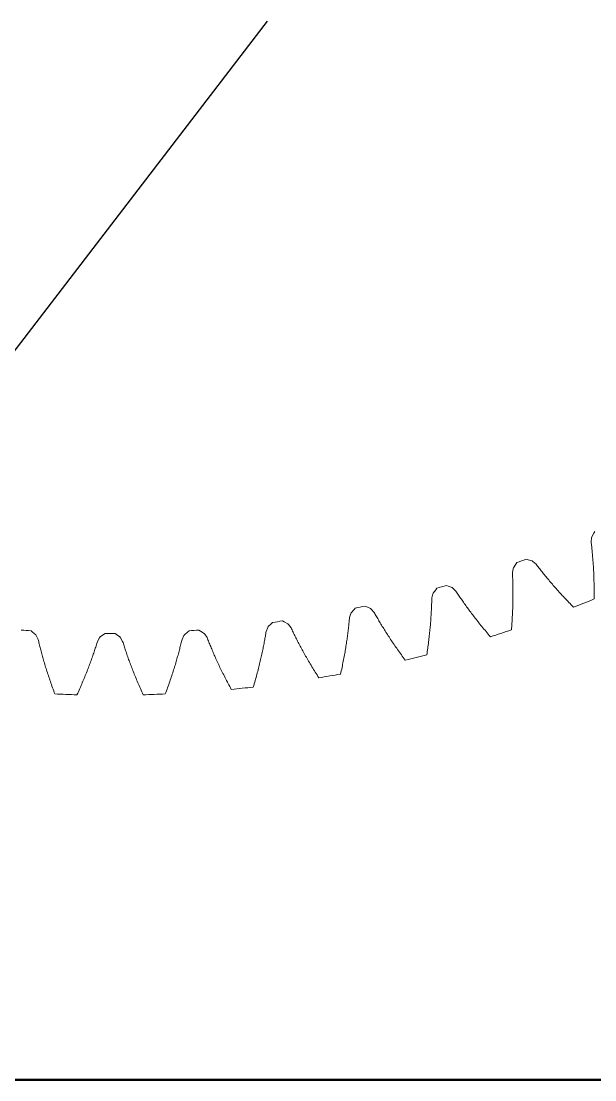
# Model space of a CAD drawing. Header units: millimetres. Extents: x 278858 to 279223, y 218711 to 219074.
# Drawn here: x 278998.04 to 279018.9, y 218755.83 to 218794.36 of the extents above; entities that cross this region are included whole.
import ezdxf

# ---------------------------------------------------------------- set-up
doc = ezdxf.new("R2010")
doc.units = ezdxf.units.MM
doc.header["$LTSCALE"] = 2
for name, color, linetype, lineweight in [('AM_4', 3, 'Continuous', 25), ('AM_9', 251, 'Continuous', 15), ('Visibile (ANSI)', 7, 'Continuous', 50)]:
    doc.layers.add(name, color=color, linetype=linetype, lineweight=lineweight)

msp = doc.modelspace()

# ---------------------------------------------------------------- linework, layer by layer
at = {"layer": 'AM_4'}
msp.add_line((279006.983, 218794.36), (278991.155, 218773.719), dxfattribs=at)
at = {"layer": 'AM_9'}
for p, q in [((279018.769, 218775.408), (279018.784, 218775.561)), ((279018.784, 218775.561), (279018.79, 218775.593)), ((279018.79, 218775.593), (279018.867, 218775.727)), ((279018.867, 218775.727), (279018.9, 218775.787)), ((279018.772, 218775.365), (279018.769, 218775.408)), ((279018.777, 218775.322), (279018.772, 218775.365)), ((279018.782, 218775.279), (279018.777, 218775.322)), ((279018.787, 218775.236), (279018.782, 218775.279)), ((279018.791, 218775.192), (279018.787, 218775.236)), ((279018.796, 218775.147), (279018.791, 218775.192)), ((279018.801, 218775.102), (279018.796, 218775.147)), ((279016.405, 218774.779), (279016.471, 218774.758)), ((279016.471, 218774.758), (279016.618, 218774.716)), ((279018.805, 218775.056), (279018.801, 218775.102)), ((279018.81, 218775.01), (279018.805, 218775.056)), ((279018.814, 218774.964), (279018.81, 218775.01)), ((279018.818, 218774.916), (279018.814, 218774.964)), ((279018.822, 218774.869), (279018.818, 218774.916)), ((279018.826, 218774.821), (279018.822, 218774.869)), ((279018.83, 218774.772), (279018.826, 218774.821)), ((279018.834, 218774.723), (279018.83, 218774.772)), ((279015.907, 218774.286), (279015.932, 218774.437)), ((279015.932, 218774.437), (279015.941, 218774.469)), ((279015.941, 218774.469), (279016.027, 218774.597)), ((279016.027, 218774.597), (279016.064, 218774.655)), ((279016.618, 218774.716), (279016.645, 218774.697)), ((279016.645, 218774.697), (279016.763, 218774.598)), ((279016.763, 218774.598), (279016.791, 218774.565)), ((279016.791, 218774.565), (279016.816, 218774.53)), ((279016.816, 218774.53), (279016.843, 218774.496)), ((279016.843, 218774.496), (279016.869, 218774.461)), ((279016.869, 218774.461), (279016.897, 218774.426)), ((279016.897, 218774.426), (279016.924, 218774.391)), ((279016.924, 218774.391), (279016.952, 218774.355)), ((279016.952, 218774.355), (279016.981, 218774.319)), ((279018.838, 218774.673), (279018.834, 218774.723)), ((279018.841, 218774.623), (279018.838, 218774.673)), ((279018.844, 218774.572), (279018.841, 218774.623)), ((279018.847, 218774.521), (279018.844, 218774.572)), ((279018.85, 218774.469), (279018.847, 218774.521)), ((279018.853, 218774.417), (279018.85, 218774.469)), ((279018.856, 218774.364), (279018.853, 218774.417)), ((279018.859, 218774.311), (279018.856, 218774.364)), ((279015.906, 218774.243), (279015.907, 218774.286)), ((279015.908, 218774.2), (279015.906, 218774.243)), ((279015.91, 218774.157), (279015.908, 218774.2)), ((279015.912, 218774.113), (279015.91, 218774.157)), ((279015.914, 218774.068), (279015.912, 218774.113)), ((279015.916, 218774.024), (279015.914, 218774.068)), ((279015.917, 218773.978), (279015.916, 218774.024)), ((279015.919, 218773.932), (279015.917, 218773.978)), ((279016.981, 218774.319), (279017.009, 218774.283)), ((279017.009, 218774.283), (279017.039, 218774.246)), ((279017.039, 218774.246), (279017.068, 218774.209)), ((279017.068, 218774.209), (279017.099, 218774.172)), ((279017.099, 218774.172), (279017.129, 218774.135)), ((279017.129, 218774.135), (279017.16, 218774.097)), ((279017.16, 218774.097), (279017.192, 218774.059)), ((279017.192, 218774.059), (279017.224, 218774.021)), ((279017.224, 218774.021), (279017.256, 218773.982)), ((279017.256, 218773.982), (279017.289, 218773.944)), ((279018.861, 218774.257), (279018.859, 218774.311)), ((279018.863, 218774.203), (279018.861, 218774.257)), ((279018.865, 218774.148), (279018.863, 218774.203)), ((279018.867, 218774.093), (279018.865, 218774.148)), ((279018.869, 218774.038), (279018.867, 218774.093)), ((279018.87, 218773.981), (279018.869, 218774.038)), ((279018.872, 218773.925), (279018.87, 218773.981)), ((279013.02, 218773.547), (279013.115, 218773.668)), ((279013.115, 218773.668), (279013.156, 218773.724)), ((279013.504, 218773.823), (279013.569, 218773.798)), ((279013.569, 218773.798), (279013.713, 218773.745)), ((279013.713, 218773.745), (279013.739, 218773.725)), ((279013.739, 218773.725), (279013.849, 218773.617)), ((279013.849, 218773.617), (279013.874, 218773.583)), ((279015.92, 218773.886), (279015.919, 218773.932)), ((279015.921, 218773.839), (279015.92, 218773.886)), ((279015.922, 218773.792), (279015.921, 218773.839)), ((279015.923, 218773.744), (279015.922, 218773.792)), ((279015.923, 218773.696), (279015.923, 218773.744)), ((279015.924, 218773.647), (279015.923, 218773.696)), ((279015.924, 218773.598), (279015.924, 218773.647)), ((279015.924, 218773.548), (279015.924, 218773.598)), ((279017.289, 218773.944), (279017.322, 218773.905)), ((279017.322, 218773.905), (279017.356, 218773.865)), ((279017.356, 218773.865), (279017.39, 218773.826)), ((279017.39, 218773.826), (279017.425, 218773.786)), ((279017.425, 218773.786), (279017.46, 218773.746)), ((279017.46, 218773.746), (279017.496, 218773.706)), ((279017.496, 218773.706), (279017.532, 218773.665)), ((279017.532, 218773.665), (279017.568, 218773.624)), ((279017.568, 218773.624), (279017.605, 218773.583)), ((279018.873, 218773.867), (279018.872, 218773.925)), ((279018.874, 218773.81), (279018.873, 218773.867)), ((279018.875, 218773.751), (279018.874, 218773.81)), ((279018.875, 218773.693), (279018.875, 218773.751)), ((279018.876, 218773.634), (279018.875, 218773.693)), ((279018.876, 218773.574), (279018.876, 218773.634)), ((279012.967, 218773.193), (279012.968, 218773.237)), ((279012.968, 218773.237), (279012.969, 218773.28)), ((279012.969, 218773.28), (279012.97, 218773.323)), ((279012.97, 218773.323), (279012.973, 218773.366)), ((279012.973, 218773.366), (279013.009, 218773.516)), ((279013.009, 218773.516), (279013.02, 218773.547)), ((279013.874, 218773.583), (279013.898, 218773.547)), ((279013.898, 218773.547), (279013.922, 218773.51)), ((279013.922, 218773.51), (279013.946, 218773.474)), ((279013.946, 218773.474), (279013.97, 218773.437)), ((279013.97, 218773.437), (279013.995, 218773.4)), ((279013.995, 218773.4), (279014.021, 218773.362)), ((279014.021, 218773.362), (279014.047, 218773.324)), ((279014.047, 218773.324), (279014.073, 218773.286)), ((279014.073, 218773.286), (279014.1, 218773.248)), ((279014.1, 218773.248), (279014.127, 218773.209)), ((279014.127, 218773.209), (279014.154, 218773.17)), ((279015.92, 218773.185), (279015.921, 218773.239)), ((279015.921, 218773.239), (279015.922, 218773.291)), ((279015.922, 218773.291), (279015.923, 218773.344)), ((279015.923, 218773.396), (279015.924, 218773.447)), ((279015.923, 218773.344), (279015.923, 218773.396)), ((279015.924, 218773.498), (279015.924, 218773.548)), ((279015.924, 218773.447), (279015.924, 218773.498)), ((279017.605, 218773.583), (279017.643, 218773.542)), ((279017.643, 218773.542), (279017.681, 218773.501)), ((279017.681, 218773.501), (279017.719, 218773.459)), ((279017.719, 218773.459), (279017.758, 218773.417)), ((279017.758, 218773.417), (279017.797, 218773.375)), ((279017.797, 218773.375), (279017.837, 218773.332)), ((279017.837, 218773.332), (279017.877, 218773.29)), ((279017.877, 218773.29), (279017.918, 218773.247)), ((279017.918, 218773.247), (279017.96, 218773.204)), ((279017.96, 218773.204), (279018.001, 218773.16)), ((279018.875, 218773.392), (279018.876, 218773.453)), ((279018.875, 218773.33), (279018.875, 218773.392)), ((279018.876, 218773.514), (279018.876, 218773.574)), ((279018.876, 218773.453), (279018.876, 218773.514)), ((279010.029, 218772.8), (279010.042, 218772.83)), ((279010.042, 218772.83), (279010.145, 218772.944)), ((279010.145, 218772.944), (279010.19, 218772.997)), ((279010.544, 218773.072), (279010.607, 218773.043)), ((279010.607, 218773.043), (279010.747, 218772.98)), ((279010.747, 218772.98), (279010.771, 218772.958)), ((279010.771, 218772.958), (279010.874, 218772.843)), ((279010.874, 218772.843), (279010.897, 218772.806)), ((279012.948, 218772.776), (279012.951, 218772.825)), ((279012.951, 218772.825), (279012.954, 218772.872)), ((279012.954, 218772.872), (279012.956, 218772.92)), ((279012.956, 218772.92), (279012.958, 218772.966)), ((279012.958, 218772.966), (279012.96, 218773.013)), ((279012.96, 218773.013), (279012.962, 218773.059)), ((279012.962, 218773.059), (279012.964, 218773.104)), ((279012.964, 218773.104), (279012.965, 218773.149)), ((279012.965, 218773.149), (279012.967, 218773.193)), ((279014.154, 218773.17), (279014.182, 218773.13)), ((279014.182, 218773.13), (279014.211, 218773.09)), ((279014.211, 218773.09), (279014.239, 218773.05)), ((279014.239, 218773.05), (279014.268, 218773.01)), ((279014.268, 218773.01), (279014.298, 218772.969)), ((279014.298, 218772.969), (279014.328, 218772.928)), ((279014.328, 218772.928), (279014.359, 218772.887)), ((279014.359, 218772.887), (279014.39, 218772.846)), ((279014.39, 218772.846), (279014.421, 218772.804)), ((279015.906, 218772.799), (279015.908, 218772.856)), ((279015.908, 218772.856), (279015.911, 218772.912)), ((279015.911, 218772.912), (279015.913, 218772.967)), ((279015.913, 218772.967), (279015.915, 218773.023)), ((279015.915, 218773.023), (279015.917, 218773.077)), ((279015.917, 218773.077), (279015.918, 218773.132)), ((279015.918, 218773.132), (279015.92, 218773.185)), ((279018.001, 218773.16), (279018.044, 218773.117)), ((279018.044, 218773.117), (279018.086, 218773.073)), ((279018.086, 218773.073), (279018.13, 218773.029)), ((279007.021, 218772.323), (279007.132, 218772.43)), ((279007.132, 218772.43), (279007.18, 218772.479)), ((279007.539, 218772.53), (279007.599, 218772.496)), ((279007.599, 218772.496), (279007.735, 218772.423)), ((279009.955, 218772.392), (279009.96, 218772.437)), ((279009.96, 218772.437), (279009.964, 218772.481)), ((279009.964, 218772.481), (279009.968, 218772.525)), ((279009.968, 218772.525), (279009.972, 218772.568)), ((279009.972, 218772.568), (279009.976, 218772.611)), ((279009.976, 218772.611), (279009.983, 218772.653)), ((279009.983, 218772.653), (279010.029, 218772.8)), ((279010.897, 218772.806), (279010.918, 218772.769)), ((279010.918, 218772.769), (279010.939, 218772.731)), ((279010.939, 218772.731), (279010.96, 218772.693)), ((279010.96, 218772.693), (279010.982, 218772.654)), ((279010.982, 218772.654), (279011.005, 218772.615)), ((279011.005, 218772.615), (279011.028, 218772.576)), ((279011.028, 218772.576), (279011.051, 218772.537)), ((279011.051, 218772.537), (279011.074, 218772.497)), ((279011.074, 218772.497), (279011.098, 218772.456)), ((279011.098, 218772.456), (279011.122, 218772.416)), ((279012.923, 218772.425), (279012.928, 218772.477)), ((279012.928, 218772.477), (279012.932, 218772.528)), ((279012.932, 218772.528), (279012.935, 218772.579)), ((279012.935, 218772.579), (279012.939, 218772.629)), ((279012.939, 218772.629), (279012.942, 218772.678)), ((279012.942, 218772.678), (279012.945, 218772.728)), ((279012.945, 218772.728), (279012.948, 218772.776)), ((279014.421, 218772.804), (279014.453, 218772.762)), ((279014.453, 218772.762), (279014.485, 218772.719)), ((279014.485, 218772.719), (279014.518, 218772.677)), ((279014.518, 218772.677), (279014.551, 218772.634)), ((279014.551, 218772.634), (279014.584, 218772.59)), ((279014.584, 218772.59), (279014.618, 218772.547)), ((279014.618, 218772.547), (279014.653, 218772.503)), ((279014.653, 218772.503), (279014.688, 218772.459)), ((279014.688, 218772.459), (279014.723, 218772.415)), ((279015.881, 218772.389), (279015.886, 218772.449)), ((279015.886, 218772.449), (279015.89, 218772.508)), ((279015.89, 218772.508), (279015.893, 218772.567)), ((279015.893, 218772.567), (279015.897, 218772.626)), ((279015.897, 218772.626), (279015.9, 218772.684)), ((279015.9, 218772.684), (279015.903, 218772.742)), ((279015.903, 218772.742), (279015.906, 218772.799)), ((278998.4, 218772.173), (278998.452, 218772.127)), ((278998.452, 218772.127), (278998.569, 218772.028)), ((279001.035, 218772.037), (279001.09, 218772.079)), ((279001.452, 218772.079), (279001.507, 218772.037)), ((279003.973, 218772.028), (279004.09, 218772.127)), ((279004.09, 218772.127), (279004.142, 218772.173)), ((279004.504, 218772.198), (279004.561, 218772.16)), ((279004.561, 218772.16), (279004.692, 218772.078)), ((279004.692, 218772.078), (279004.712, 218772.053)), ((279004.712, 218772.053), (279004.798, 218771.925)), ((279006.927, 218772.024), (279006.934, 218772.066)), ((279006.934, 218772.066), (279006.94, 218772.109)), ((279006.94, 218772.109), (279006.95, 218772.151)), ((279006.95, 218772.151), (279007.006, 218772.294)), ((279007.006, 218772.294), (279007.021, 218772.323)), ((279007.735, 218772.423), (279007.758, 218772.399)), ((279007.758, 218772.399), (279007.852, 218772.278)), ((279007.852, 218772.278), (279007.872, 218772.24)), ((279007.872, 218772.24), (279007.89, 218772.201)), ((279007.89, 218772.201), (279007.909, 218772.162)), ((279007.909, 218772.162), (279007.928, 218772.122)), ((279007.928, 218772.122), (279007.947, 218772.082)), ((279007.947, 218772.082), (279007.967, 218772.042)), ((279009.91, 218772.018), (279009.917, 218772.067)), ((279009.917, 218772.067), (279009.923, 218772.115)), ((279009.923, 218772.115), (279009.929, 218772.162)), ((279009.929, 218772.162), (279009.935, 218772.209)), ((279009.935, 218772.209), (279009.94, 218772.256)), ((279009.94, 218772.256), (279009.945, 218772.302)), ((279009.945, 218772.302), (279009.95, 218772.347)), ((279009.95, 218772.347), (279009.955, 218772.392)), ((279011.122, 218772.416), (279011.147, 218772.375)), ((279011.147, 218772.375), (279011.172, 218772.334)), ((279011.172, 218772.334), (279011.198, 218772.292)), ((279011.198, 218772.292), (279011.224, 218772.25)), ((279011.224, 218772.25), (279011.25, 218772.208)), ((279011.25, 218772.208), (279011.277, 218772.165)), ((279011.277, 218772.165), (279011.304, 218772.122)), ((279011.304, 218772.122), (279011.331, 218772.079)), ((279011.331, 218772.079), (279011.359, 218772.035)), ((279012.882, 218771.995), (279012.888, 218772.051)), ((279012.888, 218772.051), (279012.893, 218772.105)), ((279012.893, 218772.105), (279012.899, 218772.16)), ((279012.899, 218772.16), (279012.904, 218772.214)), ((279012.904, 218772.214), (279012.909, 218772.267)), ((279012.909, 218772.267), (279012.914, 218772.321)), ((279012.914, 218772.321), (279012.919, 218772.373)), ((279012.919, 218772.373), (279012.923, 218772.425)), ((279014.723, 218772.415), (279014.759, 218772.37)), ((279014.759, 218772.37), (279014.796, 218772.325)), ((279014.796, 218772.325), (279014.832, 218772.28)), ((279014.832, 218772.28), (279014.87, 218772.235)), ((279014.87, 218772.235), (279014.907, 218772.189)), ((279014.907, 218772.189), (279014.946, 218772.143)), ((279014.946, 218772.143), (279014.984, 218772.097)), ((279014.984, 218772.097), (279015.023, 218772.051)), ((279015.023, 218772.051), (279015.063, 218772.004)), ((279015.867, 218772.206), (279015.872, 218772.267)), ((279015.872, 218772.267), (279015.877, 218772.328)), ((279015.877, 218772.328), (279015.881, 218772.389)), ((278998.569, 218772.028), (278998.587, 218772)), ((278998.587, 218772), (278998.653, 218771.861)), ((278998.653, 218771.861), (278998.665, 218771.82)), ((278998.665, 218771.82), (278998.675, 218771.778)), ((278998.675, 218771.778), (278998.685, 218771.736)), ((278998.685, 218771.736), (278998.695, 218771.693)), ((278998.695, 218771.693), (278998.706, 218771.65)), ((279000.762, 218771.621), (279000.775, 218771.663)), ((279000.775, 218771.663), (279000.788, 218771.704)), ((279000.788, 218771.704), (279000.801, 218771.745)), ((279000.801, 218771.745), (279000.816, 218771.786)), ((279000.816, 218771.786), (279000.892, 218771.919)), ((279000.892, 218771.919), (279000.911, 218771.946)), ((279000.911, 218771.946), (279001.035, 218772.037)), ((279001.507, 218772.037), (279001.631, 218771.946)), ((279001.631, 218771.946), (279001.65, 218771.919)), ((279001.65, 218771.919), (279001.727, 218771.786)), ((279001.727, 218771.786), (279001.742, 218771.745)), ((279001.742, 218771.745), (279001.754, 218771.704)), ((279001.754, 218771.704), (279001.767, 218771.663)), ((279001.767, 218771.663), (279001.78, 218771.621)), ((279003.836, 218771.65), (279003.847, 218771.693)), ((279003.847, 218771.693), (279003.857, 218771.736)), ((279003.857, 218771.736), (279003.867, 218771.778)), ((279003.867, 218771.778), (279003.877, 218771.82)), ((279003.877, 218771.82), (279003.889, 218771.861)), ((279003.889, 218771.861), (279003.956, 218772)), ((279003.956, 218772), (279003.973, 218772.028)), ((279004.798, 218771.925), (279004.815, 218771.885)), ((279004.815, 218771.885), (279004.831, 218771.845)), ((279004.831, 218771.845), (279004.847, 218771.805)), ((279004.847, 218771.805), (279004.863, 218771.764)), ((279004.863, 218771.764), (279004.879, 218771.723)), ((279004.879, 218771.723), (279004.896, 218771.681)), ((279004.896, 218771.681), (279004.913, 218771.639)), ((279006.853, 218771.618), (279006.862, 218771.665)), ((279006.862, 218771.665), (279006.871, 218771.711)), ((279006.871, 218771.711), (279006.879, 218771.757)), ((279006.879, 218771.757), (279006.888, 218771.803)), ((279006.888, 218771.803), (279006.896, 218771.848)), ((279006.896, 218771.848), (279006.904, 218771.892)), ((279006.904, 218771.892), (279006.912, 218771.937)), ((279006.912, 218771.937), (279006.919, 218771.98)), ((279006.919, 218771.98), (279006.927, 218772.024)), ((279007.967, 218772.042), (279007.987, 218772.001)), ((279007.987, 218772.001), (279008.007, 218771.96)), ((279008.007, 218771.96), (279008.028, 218771.918)), ((279008.028, 218771.918), (279008.049, 218771.877)), ((279008.049, 218771.877), (279008.07, 218771.834)), ((279008.07, 218771.834), (279008.092, 218771.792)), ((279008.092, 218771.792), (279008.114, 218771.749)), ((279008.114, 218771.749), (279008.137, 218771.706)), ((279008.137, 218771.706), (279008.16, 218771.662)), ((279008.16, 218771.662), (279008.183, 218771.618)), ((279009.851, 218771.614), (279009.859, 218771.666)), ((279009.859, 218771.666), (279009.867, 218771.718)), ((279009.867, 218771.718), (279009.875, 218771.769)), ((279009.875, 218771.769), (279009.883, 218771.82)), ((279009.883, 218771.82), (279009.89, 218771.87)), ((279009.89, 218771.87), (279009.897, 218771.92)), ((279009.897, 218771.92), (279009.904, 218771.969)), ((279009.904, 218771.969), (279009.91, 218772.018)), ((279011.359, 218772.035), (279011.388, 218771.991)), ((279011.388, 218771.991), (279011.416, 218771.947)), ((279011.416, 218771.947), (279011.446, 218771.903)), ((279011.446, 218771.903), (279011.475, 218771.858)), ((279011.475, 218771.858), (279011.505, 218771.812)), ((279011.505, 218771.812), (279011.536, 218771.767)), ((279011.536, 218771.767), (279011.567, 218771.721)), ((279011.567, 218771.721), (279011.598, 218771.675)), ((279011.598, 218771.675), (279011.63, 218771.629)), ((279012.84, 218771.653), (279012.848, 218771.711)), ((279012.848, 218771.711), (279012.855, 218771.769)), ((279012.855, 218771.769), (279012.862, 218771.826)), ((279012.862, 218771.826), (279012.869, 218771.883)), ((279012.869, 218771.883), (279012.875, 218771.939)), ((279012.875, 218771.939), (279012.882, 218771.995)), ((279015.063, 218772.004), (279015.103, 218771.957)), ((278998.706, 218771.65), (278998.717, 218771.606)), ((278998.717, 218771.606), (278998.728, 218771.562)), ((278998.728, 218771.562), (278998.739, 218771.518)), ((278998.739, 218771.518), (278998.751, 218771.473)), ((278998.751, 218771.473), (278998.763, 218771.428)), ((278998.763, 218771.428), (278998.775, 218771.382)), ((278998.775, 218771.382), (278998.787, 218771.336)), ((278998.787, 218771.336), (278998.8, 218771.289)), ((278998.8, 218771.289), (278998.813, 218771.242)), ((279000.645, 218771.271), (279000.661, 218771.316)), ((279000.661, 218771.316), (279000.676, 218771.361)), ((279000.676, 218771.361), (279000.691, 218771.405)), ((279000.691, 218771.405), (279000.706, 218771.449)), ((279000.706, 218771.449), (279000.72, 218771.493)), ((279000.72, 218771.493), (279000.735, 218771.536)), ((279000.735, 218771.536), (279000.748, 218771.579)), ((279000.748, 218771.579), (279000.762, 218771.621)), ((279001.78, 218771.621), (279001.794, 218771.579)), ((279001.794, 218771.579), (279001.808, 218771.536)), ((279001.808, 218771.536), (279001.822, 218771.493)), ((279001.822, 218771.493), (279001.836, 218771.449)), ((279001.836, 218771.449), (279001.851, 218771.405)), ((279001.851, 218771.405), (279001.866, 218771.361)), ((279001.866, 218771.361), (279001.881, 218771.316)), ((279001.881, 218771.316), (279001.897, 218771.271)), ((279003.729, 218771.242), (279003.742, 218771.289)), ((279003.742, 218771.289), (279003.755, 218771.336)), ((279003.755, 218771.336), (279003.767, 218771.382)), ((279003.767, 218771.382), (279003.78, 218771.428)), ((279003.78, 218771.428), (279003.791, 218771.473)), ((279003.791, 218771.473), (279003.803, 218771.518)), ((279003.803, 218771.518), (279003.814, 218771.562)), ((279003.814, 218771.562), (279003.825, 218771.606)), ((279003.825, 218771.606), (279003.836, 218771.65)), ((279004.913, 218771.639), (279004.93, 218771.597)), ((279004.93, 218771.597), (279004.948, 218771.554)), ((279004.948, 218771.554), (279004.966, 218771.511)), ((279004.966, 218771.511), (279004.985, 218771.467)), ((279004.985, 218771.467), (279005.003, 218771.423)), ((279005.003, 218771.423), (279005.023, 218771.379)), ((279005.023, 218771.379), (279005.042, 218771.334)), ((279005.042, 218771.334), (279005.062, 218771.289)), ((279005.062, 218771.289), (279005.082, 218771.243)), ((279006.769, 218771.226), (279006.781, 218771.276)), ((279006.781, 218771.276), (279006.792, 218771.326)), ((279006.792, 218771.326), (279006.803, 218771.376)), ((279006.803, 218771.376), (279006.813, 218771.425)), ((279006.813, 218771.425), (279006.823, 218771.474)), ((279006.823, 218771.474), (279006.833, 218771.522)), ((279006.833, 218771.522), (279006.843, 218771.57)), ((279006.843, 218771.57), (279006.853, 218771.618)), ((279008.183, 218771.618), (279008.207, 218771.573)), ((279008.207, 218771.573), (279008.231, 218771.529)), ((279008.231, 218771.529), (279008.255, 218771.484)), ((279008.255, 218771.484), (279008.28, 218771.438)), ((279008.28, 218771.438), (279008.305, 218771.392)), ((279008.305, 218771.392), (279008.331, 218771.346)), ((279008.331, 218771.346), (279008.357, 218771.3)), ((279008.357, 218771.3), (279008.383, 218771.253)), ((279009.785, 218771.237), (279009.796, 218771.292)), ((279009.796, 218771.292), (279009.805, 218771.347)), ((279009.805, 218771.347), (279009.815, 218771.401)), ((279009.815, 218771.401), (279009.824, 218771.455)), ((279009.824, 218771.455), (279009.834, 218771.509)), ((279009.834, 218771.509), (279009.842, 218771.562)), ((279009.842, 218771.562), (279009.851, 218771.614)), ((279011.63, 218771.629), (279011.662, 218771.582)), ((279011.662, 218771.582), (279011.695, 218771.535)), ((279011.695, 218771.535), (279011.728, 218771.488)), ((279011.728, 218771.488), (279011.762, 218771.44)), ((279011.762, 218771.44), (279011.796, 218771.392)), ((279011.796, 218771.392), (279011.83, 218771.344)), ((279011.83, 218771.344), (279011.865, 218771.296)), ((279011.865, 218771.296), (279011.9, 218771.247)), ((279012.789, 218771.294), (279012.798, 218771.355)), ((279012.798, 218771.355), (279012.807, 218771.415)), ((279012.807, 218771.415), (279012.816, 218771.475)), ((279012.816, 218771.475), (279012.824, 218771.535)), ((279012.824, 218771.535), (279012.832, 218771.594)), ((279012.832, 218771.594), (279012.84, 218771.653)), ((278998.813, 218771.242), (278998.826, 218771.195)), ((278998.826, 218771.195), (278998.84, 218771.147)), ((278998.84, 218771.147), (278998.854, 218771.099)), ((278998.854, 218771.099), (278998.868, 218771.05)), ((278998.868, 218771.05), (278998.883, 218771.001)), ((278998.883, 218771.001), (278998.897, 218770.951)), ((278998.897, 218770.951), (278998.913, 218770.901)), ((278998.913, 218770.901), (278998.928, 218770.851)), ((279000.49, 218770.846), (279000.508, 218770.895)), ((279000.508, 218770.895), (279000.527, 218770.943)), ((279000.527, 218770.943), (279000.545, 218770.991)), ((279000.545, 218770.991), (279000.562, 218771.039)), ((279000.562, 218771.039), (279000.579, 218771.086)), ((279000.579, 218771.086), (279000.596, 218771.133)), ((279000.596, 218771.133), (279000.613, 218771.179)), ((279000.613, 218771.179), (279000.629, 218771.225)), ((279000.629, 218771.225), (279000.645, 218771.271)), ((279001.897, 218771.271), (279001.913, 218771.225)), ((279001.913, 218771.225), (279001.929, 218771.179)), ((279001.929, 218771.179), (279001.946, 218771.133)), ((279001.946, 218771.133), (279001.963, 218771.086)), ((279001.963, 218771.086), (279001.98, 218771.039)), ((279001.98, 218771.039), (279001.998, 218770.991)), ((279001.998, 218770.991), (279002.015, 218770.943)), ((279002.015, 218770.943), (279002.034, 218770.895)), ((279002.034, 218770.895), (279002.052, 218770.846)), ((279003.614, 218770.851), (279003.63, 218770.901)), ((279003.63, 218770.901), (279003.645, 218770.951)), ((279003.645, 218770.951), (279003.66, 218771.001)), ((279003.66, 218771.001), (279003.674, 218771.05)), ((279003.674, 218771.05), (279003.688, 218771.099)), ((279003.688, 218771.099), (279003.702, 218771.147)), ((279003.702, 218771.147), (279003.716, 218771.195)), ((279003.716, 218771.195), (279003.729, 218771.242)), ((279005.082, 218771.243), (279005.103, 218771.197)), ((279005.103, 218771.197), (279005.123, 218771.151)), ((279005.123, 218771.151), (279005.145, 218771.104)), ((279005.145, 218771.104), (279005.166, 218771.057)), ((279005.166, 218771.057), (279005.188, 218771.01)), ((279005.188, 218771.01), (279005.211, 218770.962)), ((279005.211, 218770.962), (279005.233, 218770.914)), ((279005.233, 218770.914), (279005.256, 218770.865)), ((279006.682, 218770.86), (279006.695, 218770.913)), ((279006.695, 218770.913), (279006.708, 218770.967)), ((279006.708, 218770.967), (279006.721, 218771.019)), ((279006.721, 218771.019), (279006.734, 218771.072)), ((279006.734, 218771.072), (279006.746, 218771.124)), ((279006.746, 218771.124), (279006.758, 218771.175)), ((279006.758, 218771.175), (279006.769, 218771.226)), ((279008.383, 218771.253), (279008.41, 218771.206)), ((279008.41, 218771.206), (279008.437, 218771.158)), ((279008.437, 218771.158), (279008.465, 218771.11)), ((279008.465, 218771.11), (279008.493, 218771.062)), ((279008.493, 218771.062), (279008.521, 218771.014)), ((279008.521, 218771.014), (279008.55, 218770.965)), ((279008.55, 218770.965), (279008.58, 218770.916)), ((279008.58, 218770.916), (279008.609, 218770.866)), ((279009.706, 218770.837), (279009.718, 218770.895)), ((279009.718, 218770.895), (279009.73, 218770.953)), ((279009.73, 218770.953), (279009.742, 218771.011)), ((279009.742, 218771.011), (279009.753, 218771.068)), ((279009.753, 218771.068), (279009.764, 218771.125)), ((279009.764, 218771.125), (279009.775, 218771.181)), ((279009.775, 218771.181), (279009.785, 218771.237)), ((279011.9, 218771.247), (279011.936, 218771.198)), ((279011.936, 218771.198), (279011.972, 218771.149)), ((279011.972, 218771.149), (279012.009, 218771.099)), ((278998.928, 218770.851), (278998.944, 218770.8)), ((278998.944, 218770.8), (278998.96, 218770.748)), ((278998.96, 218770.748), (278998.976, 218770.697)), ((278998.976, 218770.697), (278998.993, 218770.645)), ((278998.993, 218770.645), (278999.01, 218770.592)), ((278999.01, 218770.592), (278999.028, 218770.539)), ((278999.028, 218770.539), (278999.046, 218770.486)), ((279000.35, 218770.493), (279000.371, 218770.544)), ((279000.371, 218770.544), (279000.391, 218770.596)), ((279000.391, 218770.596), (279000.412, 218770.646)), ((279000.412, 218770.646), (279000.432, 218770.697)), ((279000.432, 218770.697), (279000.452, 218770.747)), ((279000.452, 218770.747), (279000.471, 218770.797)), ((279000.471, 218770.797), (279000.49, 218770.846)), ((279002.052, 218770.846), (279002.071, 218770.797)), ((279002.071, 218770.797), (279002.091, 218770.747)), ((279002.091, 218770.747), (279002.11, 218770.697)), ((279002.11, 218770.697), (279002.13, 218770.646)), ((279002.13, 218770.646), (279002.151, 218770.596)), ((279002.151, 218770.596), (279002.171, 218770.544)), ((279002.171, 218770.544), (279002.192, 218770.493)), ((279003.497, 218770.486), (279003.514, 218770.539)), ((279003.514, 218770.539), (279003.532, 218770.592)), ((279003.532, 218770.592), (279003.549, 218770.645)), ((279003.549, 218770.645), (279003.566, 218770.697)), ((279003.566, 218770.697), (279003.582, 218770.748)), ((279003.582, 218770.748), (279003.598, 218770.8)), ((279003.598, 218770.8), (279003.614, 218770.851)), ((279005.256, 218770.865), (279005.28, 218770.816)), ((279005.28, 218770.816), (279005.304, 218770.767)), ((279005.304, 218770.767), (279005.328, 218770.718)), ((279005.328, 218770.718), (279005.353, 218770.668)), ((279005.353, 218770.668), (279005.378, 218770.617)), ((279005.378, 218770.617), (279005.403, 218770.566)), ((279005.403, 218770.566), (279005.429, 218770.515)), ((279005.429, 218770.515), (279005.455, 218770.464)), ((279006.579, 218770.473), (279006.595, 218770.529)), ((279006.595, 218770.529), (279006.61, 218770.585)), ((279006.61, 218770.585), (279006.625, 218770.641)), ((279006.625, 218770.641), (279006.64, 218770.696)), ((279006.64, 218770.696), (279006.654, 218770.751)), ((279006.654, 218770.751), (279006.668, 218770.806)), ((279006.668, 218770.806), (279006.682, 218770.86)), ((279008.609, 218770.866), (279008.64, 218770.817)), ((279008.64, 218770.817), (279008.67, 218770.766)), ((279008.67, 218770.766), (279008.701, 218770.716)), ((279008.701, 218770.716), (279008.733, 218770.665)), ((279008.733, 218770.665), (279008.765, 218770.614)), ((279008.765, 218770.614), (279008.797, 218770.563)), ((279008.797, 218770.563), (279008.83, 218770.511)), ((279008.83, 218770.511), (279008.863, 218770.459)), ((279009.654, 218770.599), (279009.668, 218770.659)), ((279009.668, 218770.659), (279009.681, 218770.719)), ((279009.681, 218770.719), (279009.694, 218770.778)), ((279009.694, 218770.778), (279009.706, 218770.837)), ((278999.046, 218770.486), (278999.064, 218770.432)), ((278999.064, 218770.432), (278999.082, 218770.378)), ((278999.082, 218770.378), (278999.101, 218770.323)), ((278999.101, 218770.323), (278999.12, 218770.268)), ((278999.12, 218770.268), (278999.14, 218770.213)), ((278999.14, 218770.213), (278999.159, 218770.157)), ((278999.159, 218770.157), (278999.18, 218770.101)), ((279000.168, 218770.066), (279000.192, 218770.121)), ((279000.192, 218770.121), (279000.215, 218770.175)), ((279000.215, 218770.175), (279000.239, 218770.229)), ((279000.239, 218770.229), (279000.262, 218770.283)), ((279000.262, 218770.283), (279000.284, 218770.336)), ((279000.284, 218770.336), (279000.306, 218770.389)), ((279000.306, 218770.389), (279000.328, 218770.441)), ((279000.328, 218770.441), (279000.35, 218770.493)), ((279002.192, 218770.493), (279002.214, 218770.441)), ((279002.214, 218770.441), (279002.236, 218770.389)), ((279002.236, 218770.389), (279002.258, 218770.336)), ((279002.258, 218770.336), (279002.281, 218770.283)), ((279002.281, 218770.283), (279002.303, 218770.229)), ((279002.303, 218770.229), (279002.327, 218770.175)), ((279002.327, 218770.175), (279002.35, 218770.121)), ((279002.35, 218770.121), (279002.375, 218770.066)), ((279003.362, 218770.101), (279003.383, 218770.157)), ((279003.383, 218770.157), (279003.403, 218770.213)), ((279003.403, 218770.213), (279003.422, 218770.268)), ((279003.422, 218770.268), (279003.441, 218770.323)), ((279003.441, 218770.323), (279003.46, 218770.378)), ((279003.46, 218770.378), (279003.478, 218770.432)), ((279003.478, 218770.432), (279003.497, 218770.486)), ((279005.455, 218770.464), (279005.482, 218770.412)), ((279005.482, 218770.412), (279005.509, 218770.36)), ((279005.509, 218770.36), (279005.536, 218770.308)), ((279005.536, 218770.308), (279005.564, 218770.255)), ((279005.564, 218770.255), (279005.592, 218770.202)), ((279005.592, 218770.202), (279005.621, 218770.148)), ((279005.621, 218770.148), (279005.65, 218770.094)), ((279006.479, 218770.124), (279006.496, 218770.183)), ((279006.496, 218770.183), (279006.514, 218770.242)), ((279006.514, 218770.242), (279006.531, 218770.3)), ((279006.531, 218770.3), (279006.547, 218770.358)), ((279006.547, 218770.358), (279006.563, 218770.416)), ((279006.563, 218770.416), (279006.579, 218770.473)), ((278999.18, 218770.101), (278999.2, 218770.044)), ((278999.2, 218770.044), (278999.221, 218769.987)), ((278999.221, 218769.987), (278999.243, 218769.93)), ((278999.243, 218769.93), (278999.264, 218769.872)), ((279000.067, 218769.844), (279000.093, 218769.9)), ((279000.093, 218769.9), (279000.118, 218769.956)), ((279000.118, 218769.956), (279000.143, 218770.011)), ((279000.143, 218770.011), (279000.168, 218770.066)), ((279002.375, 218770.066), (279002.399, 218770.011)), ((279002.399, 218770.011), (279002.424, 218769.956)), ((279002.424, 218769.956), (279002.449, 218769.9)), ((279002.449, 218769.9), (279002.475, 218769.844)), ((279003.278, 218769.872), (279003.3, 218769.93)), ((279003.3, 218769.93), (279003.321, 218769.987)), ((279003.321, 218769.987), (279003.342, 218770.044)), ((279003.342, 218770.044), (279003.362, 218770.101)), ((279005.65, 218770.094), (279005.68, 218770.04))]:
    msp.add_line(p, q, dxfattribs=at)
for radius, start, end in [(43.75, 289.7628, 290.2372), (43.75, 285.7628, 286.2372), (46, 291.4996, 292.5004), (43.75, 281.7628, 282.2372), (43.75, 277.7628, 278.2372), (43.75, 265.7628, 266.2372), (43.75, 269.7628, 270.2372), (43.75, 273.7628, 274.2372), (46, 287.4996, 288.5004), (46, 283.4996, 284.5004), (46, 279.4996, 280.5004), (46, 275.4996, 276.5004), (46, 267.4996, 268.5004), (46, 271.4996, 272.5004)]:
    msp.add_arc((279001.271, 218815.828), radius, start, end, dxfattribs=at)
at = {"layer": 'Visibile (ANSI)'}
msp.add_line((279049.271, 218755.828), (278884.271, 218755.828), dxfattribs=at)

doc.saveas('drawing.dxf')
